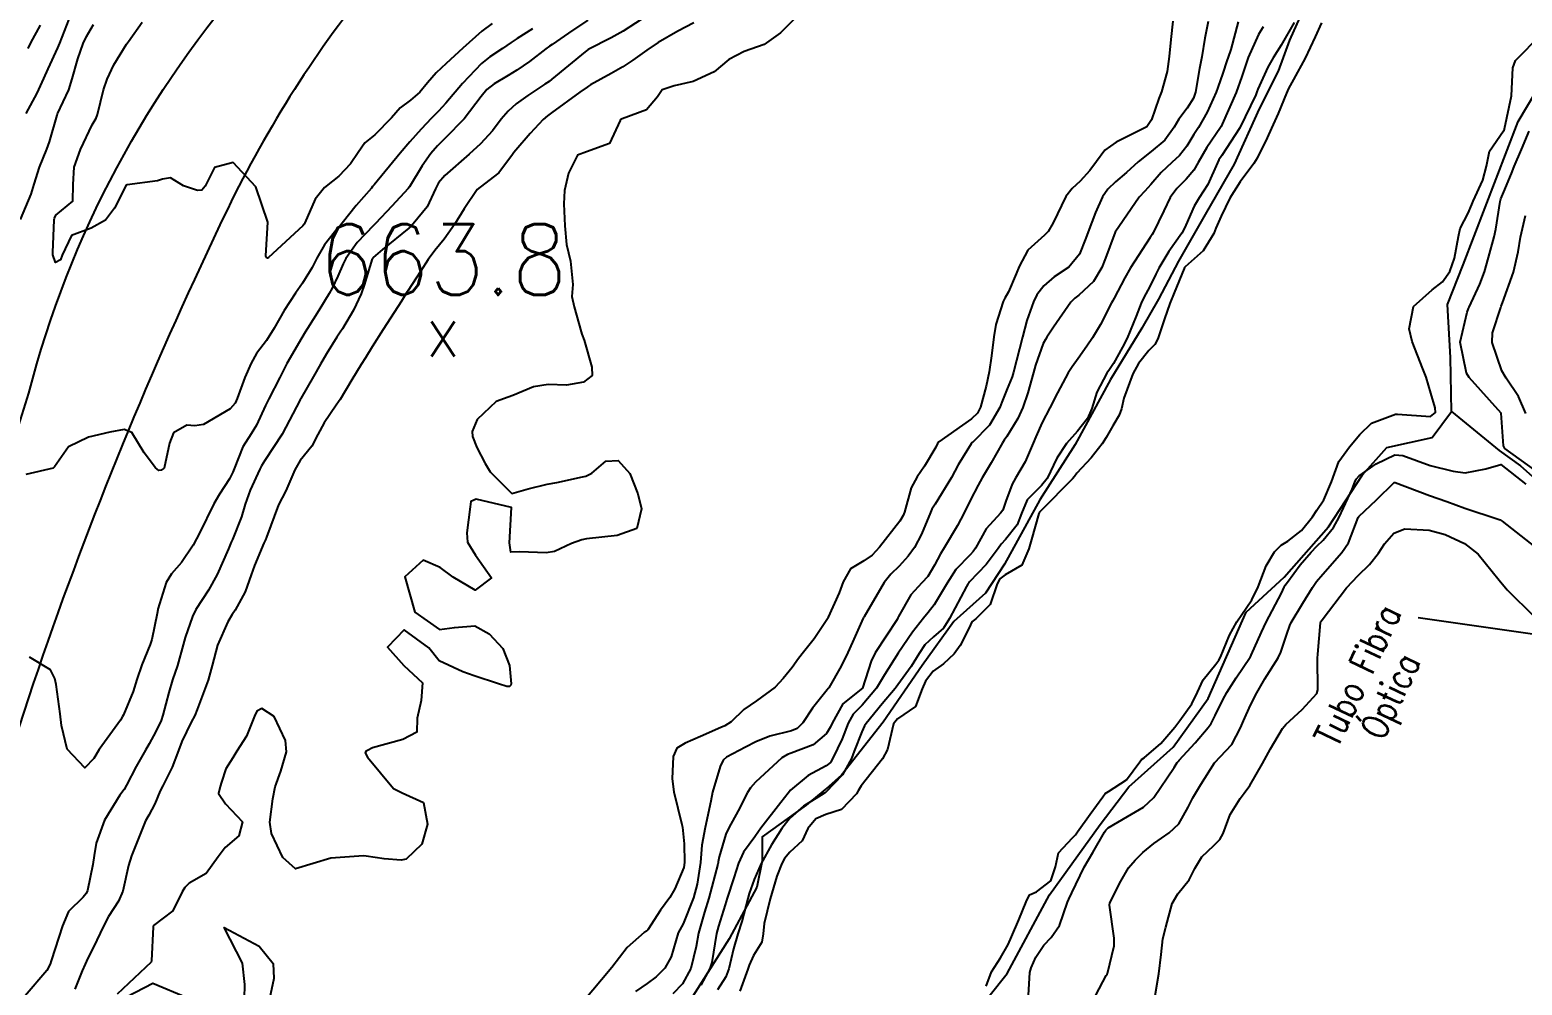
# Model space of a CAD drawing. Header units: metres. Extents: x 292545 to 299085, y 7450245 to 7463078.
# Drawn here: x 295684.8 to 295769.3, y 7459008.1 to 7459062.2 of the extents above; entities that cross this region are included whole.
import ezdxf
from ezdxf.enums import TextEntityAlignment as Align

# ---------------------------------------------------------------- set-up
doc = ezdxf.new("R2010")
doc.units = ezdxf.units.M
doc.linetypes.add('CONTINUO', pattern=[0])
for name, color, linetype in [('Curvas de Nivel 1m', 11, 'Continuous'), ('Curvas de Nivel 5m', 15, 'Continuous'), ('Hidrografia', 140, 'Continuous'), ('Pontos Cotados', 45, 'Continuous'), ('TEXTO', 45, 'Continuous'), ('Vias Primárias', 230, 'Continuous')]:
    doc.layers.add(name, color=color, linetype=linetype)
doc.styles.add('ROMANS', font='romans', dxfattribs={"height": 0.2})
doc.styles.add('Style-STANDARD', font='STANDARD.shx')

# ---------------------------------------------------------------- blocks, each defined once
blk = doc.blocks.new('ELVTXT_14')
at = {"layer": 'Pontos Cotados', "linetype": 'Continuous', "style": 'Style-STANDARD'}
for s, height, p in [('663.8', 4, (0, 4)), ('x', 3, (0, 0))]:
    blk.add_text(s, height=height, dxfattribs=at).set_placement(p, align=Align.MIDDLE_CENTER)

msp = doc.modelspace()

# ---------------------------------------------------------------- linework, layer by layer
at = {"layer": 'Curvas de Nivel 1m', "flags": 128}
for points, elevation in [([(295719.818, 7459063.069), (295718.414, 7459062.156), (295717.739, 7459061.767), (295716.435, 7459061.11), (295716.415, 7459061.097), (295716.27, 7459060.981), (295714.386, 7459059.426), (295714.223, 7459059.303), (295713.98, 7459059.144), (295713.021, 7459058.505), (295712.366, 7459058.029), (295711.9, 7459057.625), (295711.515, 7459057.168), (295711.009, 7459056.51), (295710.339, 7459055.778), (295709.695, 7459055.19), (295708.321, 7459053.984), (295707.966, 7459053.564), (295707.788, 7459053.215), (295707.312, 7459052.206), (295706.518, 7459051.228), (295706.403, 7459051.107), (295706.28, 7459050.987), (295704.788, 7459049.772), (295704.264, 7459049.334), (295704.229, 7459049.295), (295704.206, 7459049.261), (295703.749, 7459047.756), (295703.574, 7459047.267), (295703.152, 7459046.342), (295702.518, 7459045.277), (295702.392, 7459045.097), (295702.208, 7459044.815), (295701.615, 7459043.87), (295701.273, 7459043.289), (295700.883, 7459042.593), (295700.163, 7459041.333), (295700.15, 7459041.313), (295700.128, 7459041.266), (295699.095, 7459039.316), (295698.128, 7459037.821), (295697.931, 7459037.526), (295697.83, 7459037.333), (295697.294, 7459036.149), (295697.015, 7459035.341), (295696.806, 7459034.622), (295696.282, 7459033.348), (295696.219, 7459033.201), (295696.068, 7459032.82), (295695.423, 7459031.359), (295694.926, 7459030.481), (295694.219, 7459029.377), (295694.019, 7459028.99), (295693.599, 7459027.792), (295693.491, 7459027.385), (295693.174, 7459026.199), (295692.895, 7459025.391), (295692.678, 7459024.681), (295692.351, 7459023.396), (295692.248, 7459023.099), (295691.944, 7459022.46), (295691.571, 7459021.769), (295691.368, 7459021.406), (295690.838, 7459020.492), (295690.29, 7459019.416), (295690.142, 7459019.176), (295689.897, 7459018.862), (295689.041, 7459017.433), (295688.563, 7459016.133), (295688.448, 7459015.444), (295688.377, 7459014.922), (295688.07, 7459013.448), (295688, 7459013.28), (295687.829, 7459013.073), (295687.004, 7459012.275), (295686.656, 7459011.462), (295686.452, 7459010.815), (295686.023, 7459009.468), (295685.964, 7459009.286), (295685.777, 7459008.915), (295684.548, 7459007.488)], 666), ([(295728.236, 7459062.972), (295727.339, 7459062.055), (295726.407, 7459061.391), (295725.282, 7459061.007), (295724.398, 7459060.551), (295723.575, 7459059.844), (295722.386, 7459059.309), (295721.303, 7459059.056), (295720.621, 7459058.825), (295720.373, 7459058.428), (295719.749, 7459057.689), (295718.354, 7459057.178), (295718.295, 7459057.149), (295718.248, 7459057.091), (295717.645, 7459055.792), (295716.335, 7459055.322), (295715.823, 7459055.118), (295715.313, 7459054.115), (295715.098, 7459053.128), (295715.06, 7459052.37), (295715.116, 7459051.128), (295715.217, 7459050.07), (295715.427, 7459049.123), (295715.568, 7459047.795), (295715.503, 7459047.121), (295715.642, 7459046.534), (295716.039, 7459045.113), (295716.082, 7459044.982), (295716.208, 7459044.643), (295716.64, 7459043.106), (295716.655, 7459042.636), (295716.18, 7459042.259), (295715.211, 7459042.091), (295714.178, 7459042.131), (295713.333, 7459041.991), (295712.168, 7459041.504), (295711.908, 7459041.422), (295711.225, 7459041.174), (295710.153, 7459040.149), (295709.871, 7459039.467), (295709.893, 7459039.192), (295710.137, 7459038.567), (295710.607, 7459037.662), (295710.881, 7459037.179), (295712.105, 7459035.954), (295713.035, 7459036.225), (295714.113, 7459036.489), (295714.666, 7459036.581), (295716.12, 7459036.899), (295716.296, 7459036.932), (295716.651, 7459037.105), (295717.437, 7459037.79), (295718.13, 7459037.829), (295718.792, 7459037.083), (295719.241, 7459035.944), (295719.46, 7459035.076), (295719.196, 7459033.965), (295718.078, 7459033.579), (295716.346, 7459033.386), (295716.075, 7459033.324), (295715.487, 7459033.126), (295714.533, 7459032.669), (295714.065, 7459032.583), (295712.572, 7459032.649), (295712.065, 7459032.621), (295711.982, 7459033.161), (295712.093, 7459035.16), (295710.1, 7459035.641), (295709.79, 7459035.5), (295709.761, 7459035.193), (295709.557, 7459033.717), (295709.604, 7459033.195), (295710.062, 7459032.452), (295710.956, 7459031.176), (295710.036, 7459030.473), (295708.789, 7459031.203), (295708.051, 7459031.766), (295707.098, 7459032.179), (295706.043, 7459031.23), (295706.616, 7459029.224), (295708.013, 7459028.244), (295708.856, 7459028.36), (295710.016, 7459028.462), (295710.835, 7459028.002), (295711.603, 7459027.166), (295711.988, 7459026.198), (295712.078, 7459025.159), (295712.048, 7459025.084), (295711.971, 7459025.013), (295711.824, 7459025.014), (295711.354, 7459025.169), (295709.98, 7459025.63), (295709.329, 7459025.85), (295707.992, 7459026.479), (295707.415, 7459027.216), (295706.013, 7459028.231), (295705.07, 7459027.244), (295705.987, 7459026.2), (295707.045, 7459025.219), (295706.969, 7459024.214), (295706.752, 7459023.222), (295706.736, 7459022.431), (295705.941, 7459022.018), (295704.218, 7459021.538), (295703.934, 7459021.393), (295703.851, 7459021.344), (295703.809, 7459021.261), (295703.929, 7459021.021), (295705.409, 7459019.245), (295705.9, 7459018.986), (295707.109, 7459018.436), (295707.326, 7459017.218), (295707.005, 7459016.083), (295706.131, 7459015.236), (295705.852, 7459015.181), (295704.873, 7459015.25), (295703.855, 7459015.398), (295703.703, 7459015.414), (295701.853, 7459015.28), (295699.854, 7459014.684), (295699.144, 7459015.317), (295698.505, 7459016.695), (295698.401, 7459017.325), (295698.576, 7459018.643), (295698.706, 7459019.322), (295699.017, 7459020.218), (295699.343, 7459021.316), (295699.3, 7459021.956), (295698.646, 7459023.323), (295697.957, 7459023.762), (295697.672, 7459023.616), (295697.53, 7459023.334), (295697.08, 7459022.2), (295696.533, 7459021.344), (295696.3, 7459020.973), (295695.918, 7459020.355), (295695.674, 7459019.586), (295695.591, 7459019.355), (295695.49, 7459018.947), (295695.893, 7459018.369), (295696.864, 7459017.34), (295696.656, 7459016.561), (295695.868, 7459015.894), (295695.469, 7459015.356), (295694.795, 7459014.419), (295693.84, 7459013.879), (295693.584, 7459013.635), (295693.439, 7459013.384), (295692.9, 7459012.312), (295691.814, 7459011.476), (295691.794, 7459011.4), (295691.709, 7459009.476), (295691.687, 7459009.401), (295689.764, 7459007.581)], 664), ([(295684.283, 7459051.49), (295684.88, 7459052.909), (295685.062, 7459053.483), (295685.355, 7459054.448), (295685.776, 7459055.476), (295685.927, 7459055.886), (295686.352, 7459057.397), (295686.381, 7459057.47), (295687.008, 7459058.826), (295687.204, 7459059.458), (295687.526, 7459060.584), (295687.838, 7459061.448), (295688.01, 7459061.845), (295688.419, 7459062.534)], 668), ([(295713.288, 7459062.278), (295712.409, 7459061.731), (295712.067, 7459061.503), (295711.582, 7459061.168), (295710.874, 7459060.699), (295710.394, 7459060.329), (295709.313, 7459059.196), (295708.366, 7459058.066), (295707.961, 7459057.612), (295707.566, 7459057.218), (295706.972, 7459056.598), (295706.34, 7459055.89), (295705.793, 7459055.238), (295704.315, 7459053.449), (295704.228, 7459053.347), (295704.156, 7459053.262), (295703.299, 7459052.269), (295702.494, 7459051.278), (295702.4, 7459051.16), (295702.28, 7459051.022), (295701.507, 7459050.052), (295701.067, 7459049.292), (295700.795, 7459048.755), (295700.249, 7459047.866), (295699.858, 7459047.306), (295699.211, 7459046.333), (295698.654, 7459045.323), (295698.206, 7459044.627), (295697.642, 7459043.892), (295697.344, 7459043.338), (295696.994, 7459042.529), (295696.551, 7459041.346), (295696.432, 7459041.076), (295696.157, 7459040.751), (295694.64, 7459039.865), (295694.147, 7459039.78), (295693.71, 7459039.822), (295692.952, 7459039.392), (295692.721, 7459038.81), (295692.409, 7459037.397), (295692.249, 7459037.271), (295692.121, 7459037.254), (295691.931, 7459037.402), (295691.291, 7459038.249), (295690.586, 7459039.416), (295690.144, 7459039.574), (295689.341, 7459039.432), (295688.14, 7459039.143), (295686.991, 7459038.605), (295686.2, 7459037.469), (295686.173, 7459037.419), (295686.122, 7459037.39), (295684.575, 7459037.027)], 668), ([(295684.603, 7459057.488), (295685.219, 7459058.633), (295685.601, 7459059.478), (295685.838, 7459060.026), (295686.4, 7459061.216), (295686.508, 7459061.468), (295687.045, 7459062.839)], 667), ([(295684.712, 7459061.175), (295684.87, 7459061.485), (295685.411, 7459062.487)], 666), ([(295716.42, 7459062.785), (295715.319, 7459062.033), (295714.405, 7459061.395), (295714.251, 7459061.295), (295714.036, 7459061.144), (295713.115, 7459060.434), (295712.391, 7459059.943), (295711.906, 7459059.646), (295711.114, 7459059.173), (295710.701, 7459058.853), (295710.372, 7459058.452), (295709.414, 7459057.194), (295708.342, 7459056.088), (295707.9, 7459055.652), (295707.529, 7459055.218), (295707.033, 7459054.516), (295706.314, 7459053.324), (295706.245, 7459053.231), (295705.311, 7459052.232), (295704.396, 7459051.258), (295704.282, 7459051.148), (295703.357, 7459050.184), (295702.71, 7459049.276), (295702.56, 7459048.975), (295702.248, 7459048.264), (295701.928, 7459047.593), (295701.762, 7459047.285), (295701.186, 7459046.333), (295700.528, 7459045.297), (295700.405, 7459045.104), (295700.208, 7459044.784), (295699.375, 7459043.312), (295698.963, 7459042.536), (295698.343, 7459041.327), (295698.159, 7459040.938), (295697.656, 7459039.826), (295697.346, 7459039.338), (295696.881, 7459038.597), (295696.374, 7459037.347), (295696.302, 7459037.166), (295696.114, 7459036.788), (295695.549, 7459035.911), (295695.24, 7459035.363), (295694.413, 7459033.712), (295694.254, 7459033.377), (295694.069, 7459033.033), (295693.401, 7459032.045), (295692.831, 7459031.392), (295692.53, 7459030.911), (295692.062, 7459029.4), (295692.056, 7459029.366), (295692.02, 7459029.152), (295691.72, 7459027.688), (295691.633, 7459027.404), (295691.15, 7459026.243), (295690.867, 7459025.411), (295690.652, 7459024.727), (295690.118, 7459023.418), (295690.063, 7459023.308), (295689.95, 7459023.104), (295688.739, 7459021.438), (295688.431, 7459020.937), (295687.917, 7459020.4), (295686.915, 7459021.46), (295686.597, 7459022.813), (295686.531, 7459023.464), (295686.305, 7459025.131), (295686.231, 7459025.467), (295685.98, 7459025.96), (295684.795, 7459026.684)], 667), ([(295710.999, 7459062.592), (295710.413, 7459062.163), (295709.345, 7459061.196), (295708.394, 7459060.318), (295707.819, 7459059.785), (295707.342, 7459059.22), (295706.896, 7459058.704), (295706.368, 7459058.251), (295705.794, 7459057.803), (295705.299, 7459057.246), (295704.343, 7459056.278), (295703.787, 7459055.817), (295703.405, 7459055.269), (295702.969, 7459054.631), (295702.319, 7459053.933), (295701.948, 7459053.652), (295701.504, 7459053.288), (295700.965, 7459052.631), (295700.391, 7459051.299), (295700.356, 7459051.226), (295700.281, 7459051.127), (295698.325, 7459049.329), (295698.263, 7459049.292), (295698.197, 7459049.331), (295698.181, 7459049.414), (295698.283, 7459051.33), (295697.61, 7459053.337), (295696.326, 7459054.703), (295695.263, 7459054.421), (295694.746, 7459053.366), (295694.542, 7459053.135), (295694.309, 7459053.118), (295693.52, 7459053.382), (295692.767, 7459053.843), (295692.317, 7459053.762), (295692.038, 7459053.68), (295690.313, 7459053.453), (295690.264, 7459053.421), (295689.601, 7459052.123), (295689.096, 7459051.438), (295688.278, 7459050.988), (295687.159, 7459050.576), (295686.645, 7459049.466), (295686.538, 7459049.189), (295686.259, 7459049.038), (295686.119, 7459049.471), (295686.116, 7459049.619), (295686.185, 7459051.471), (295686.202, 7459051.553), (295686.287, 7459051.734), (295687.244, 7459052.515), (295687.267, 7459053.46), (295687.322, 7459054.454), (295687.672, 7459055.45), (295688.347, 7459056.849), (295688.57, 7459057.219), (295688.64, 7459057.437), (295688.984, 7459058.823), (295689.184, 7459059.432), (295689.571, 7459060.248), (295690.289, 7459061.421), (295690.339, 7459061.486), (295690.405, 7459061.562), (295691.175, 7459062.659)], 669), ([(295749.549, 7459062.719), (295749.449, 7459061.683), (295749.349, 7459060.721), (295749.235, 7459059.877), (295748.909, 7459058.725), (295748.76, 7459058.335), (295748.357, 7459057.125), (295748.092, 7459056.734), (295746.344, 7459055.862), (295745.697, 7459055.408), (295745.234, 7459054.771), (295744.849, 7459054.251), (295744.316, 7459053.656), (295743.859, 7459053.236), (295743.49, 7459052.792), (295742.769, 7459051.284), (295742.491, 7459050.807), (295742.281, 7459050.6), (295741.346, 7459049.745), (295740.852, 7459048.824), (295740.68, 7459048.403), (295740.241, 7459047.388), (295740.049, 7459047.018), (295739.943, 7459046.833), (295739.531, 7459045.526), (295739.426, 7459044.838), (295739.276, 7459043.76), (295739.146, 7459042.84), (295738.975, 7459042.042), (295738.663, 7459040.845), (295738.498, 7459040.508), (295738.156, 7459040.187), (295736.305, 7459038.878), (295736.229, 7459038.791), (295736.138, 7459038.579), (295735.498, 7459037.511), (295735.082, 7459036.89), (295734.734, 7459036.266), (295734.35, 7459034.897), (295734.284, 7459034.705), (295734.088, 7459034.389), (295732.938, 7459032.917), (295732.526, 7459032.463), (295732.061, 7459032.14), (295731.301, 7459031.691), (295730.885, 7459030.942), (295730.652, 7459030.329), (295730.04, 7459028.95), (295730.023, 7459028.91), (295729.245, 7459027.724), (295728.638, 7459026.964), (295728.361, 7459026.603), (295727.99, 7459026.096), (295727.482, 7459025.476), (295727.029, 7459024.984), (295725.965, 7459024.196), (295725.249, 7459023.718), (295724.537, 7459023.014), (295724.181, 7459022.786), (295723.948, 7459022.688), (295722.791, 7459022.186), (295721.934, 7459021.798), (295721.468, 7459021.517), (295721.243, 7459021.057), (295721.193, 7459019.775), (295721.284, 7459019.056), (295721.749, 7459017.187), (295721.778, 7459017.051), (295721.869, 7459016.106), (295721.893, 7459015.049), (295721.85, 7459014.752), (295721.347, 7459013.546), (295721.058, 7459013.058), (295720.543, 7459012.346), (295719.815, 7459011.231), (295719.739, 7459011.146), (295719.617, 7459011.072), (295718.652, 7459010.23), (295717.783, 7459009.09), (295716.123, 7459007.115)], 663), ([(295751.558, 7459062.699), (295751.362, 7459061.752), (295751.191, 7459060.702), (295751.062, 7459060.035), (295750.847, 7459058.705), (295750.725, 7459058.351), (295750.364, 7459057.794), (295749.901, 7459057.171), (295749.642, 7459056.717), (295749.095, 7459055.973), (295748.339, 7459055.326), (295747.6, 7459054.741), (295746.933, 7459054.141), (295746.316, 7459053.614), (295745.873, 7459053.201), (295745.577, 7459052.767), (295745.179, 7459051.887), (295744.764, 7459050.775), (295744.637, 7459050.418), (295744.27, 7459049.51), (295743.657, 7459048.789), (295742.83, 7459048.225), (295742.247, 7459047.729), (295741.849, 7459047.204), (295741.655, 7459046.816), (295741.287, 7459045.754), (295741.033, 7459044.822), (295740.865, 7459044.161), (295740.53, 7459042.827), (295740.45, 7459042.557), (295740.174, 7459041.893), (295739.864, 7459041.135), (295739.751, 7459040.834), (295739.171, 7459039.822), (295738.207, 7459038.849), (295738.175, 7459038.817), (295738.142, 7459038.767), (295737.402, 7459037.582), (295737.023, 7459036.866), (295736.098, 7459035.342), (295735.907, 7459035.069), (295735.821, 7459034.883), (295735.32, 7459033.648), (295734.919, 7459032.892), (295734.567, 7459032.393), (295734.057, 7459031.844), (295733.578, 7459031.379), (295733.202, 7459030.913), (295732.067, 7459028.973), (295732.043, 7459028.93), (295732.022, 7459028.887), (295731.409, 7459027.536), (295731.152, 7459026.939), (295730.77, 7459026.164), (295730.063, 7459024.949), (295730.027, 7459024.895), (295729.972, 7459024.825), (295729.136, 7459023.784), (295728.599, 7459022.964), (295728.272, 7459022.643), (295727.946, 7459022.513), (295726.732, 7459022.198), (295725.936, 7459021.874), (295725.352, 7459021.585), (295724.267, 7459021.017), (295724.089, 7459020.85), (295723.918, 7459020.48), (295723.486, 7459019.026), (295723.388, 7459018.518), (295723.057, 7459017.032), (295722.883, 7459016.02), (295722.798, 7459015.036), (295722.617, 7459013.814), (295722.4, 7459013.041), (295721.818, 7459011.562), (295721.632, 7459011.235), (295721.541, 7459011.053), (295721.147, 7459009.702), (295720.786, 7459009.06), (295720.284, 7459008.559), (295719.774, 7459008.181), (295719.117, 7459007.729)], 662), ([(295753.253, 7459062.678), (295752.847, 7459061.123), (295752.701, 7459060.686), (295752.621, 7459060.466), (295752.389, 7459059.767), (295752.11, 7459058.959), (295752.013, 7459058.694), (295751.497, 7459057.564), (295751.008, 7459056.703), (295750.755, 7459056.299), (295750.342, 7459055.635), (295749.937, 7459055.114), (295749.5, 7459054.718), (295748.897, 7459054.151), (295748.314, 7459053.467), (295747.963, 7459053.081), (295747.649, 7459052.74), (295746.283, 7459050.76), (295745.739, 7459049.294), (295745.535, 7459048.767), (295745.058, 7459047.965), (295744.239, 7459047.194), (295743.999, 7459047.021), (295743.77, 7459046.787), (295742.802, 7459045.384), (295742.42, 7459044.807), (295742.335, 7459044.684), (295742.207, 7459044.447), (295741.769, 7459043.234), (295741.655, 7459042.815), (295741.338, 7459041.652), (295741.051, 7459040.821), (295740.768, 7459040.213), (295740.146, 7459039.181), (295740.003, 7459038.972), (295739.916, 7459038.832), (295739.274, 7459037.69), (295738.757, 7459036.844), (295738.523, 7459036.431), (295738.1, 7459035.588), (295737.735, 7459034.855), (295737.36, 7459034.135), (295736.605, 7459032.872), (295736.399, 7459032.544), (295736.058, 7459031.89), (295735.686, 7459031.246), (295735.344, 7459030.887), (295734.721, 7459030.208), (295734.024, 7459028.98), (295733.986, 7459028.901), (295733.934, 7459028.813), (295732.699, 7459026.92), (295732.466, 7459026.453), (295731.985, 7459024.93), (295731.973, 7459024.914), (295730.867, 7459024.038), (295730.251, 7459022.947), (295730.167, 7459022.731), (295729.944, 7459022.36), (295729.177, 7459021.715), (295727.927, 7459021.236), (295727.732, 7459021.167), (295727.414, 7459020.978), (295725.909, 7459019.591), (295725.631, 7459019.278), (295725.461, 7459019.004), (295724.93, 7459017.972), (295724.405, 7459017.015), (295724.242, 7459016.652), (295723.858, 7459015.357), (295723.799, 7459015.076), (295723.793, 7459015.021), (295723.779, 7459014.948), (295723.273, 7459013.028), (295723.029, 7459012.236), (295722.695, 7459011.037), (295722.552, 7459010.289), (295722.247, 7459009.043), (295721.774, 7459008.167), (295721.232, 7459007.592)], 661), ([(295756.423, 7459062.64), (295755.702, 7459061.355), (295755.243, 7459060.652), (295754.931, 7459060.118), (295754.376, 7459058.871), (295754.321, 7459058.714), (295754.304, 7459058.661), (295754.254, 7459058.544), (295753.362, 7459056.675), (295752.337, 7459055.099), (295752.167, 7459054.859), (295752.086, 7459054.692), (295751.547, 7459053.465), (295751.058, 7459052.702), (295750.772, 7459052.232), (295750.287, 7459051.157), (295750.147, 7459050.848), (295750.073, 7459050.712), (295749.328, 7459049.664), (295748.768, 7459048.725), (295748.597, 7459048.387), (295748.247, 7459047.686), (295747.911, 7459047.062), (295747.763, 7459046.737), (295747.489, 7459046.005), (295746.971, 7459044.749), (295746.712, 7459044.246), (295746.191, 7459043.322), (295745.971, 7459042.978), (295745.819, 7459042.764), (295745.254, 7459041.687), (295744.97, 7459040.772), (295744.727, 7459040.205), (295744.15, 7459039.478), (295743.526, 7459038.789), (295742.977, 7459037.951), (295742.441, 7459036.805), (295742.109, 7459036.404), (295741.314, 7459035.604), (295740.975, 7459034.821), (295740.73, 7459034.18), (295740.078, 7459033.35), (295739.83, 7459033.078), (295739.661, 7459032.834), (295738.977, 7459031.923), (295738.044, 7459030.946), (295737.999, 7459030.896), (295737.971, 7459030.851), (295737.878, 7459030.689), (295736.913, 7459028.867), (295736.565, 7459028.324), (295736.007, 7459027.839), (295735.51, 7459027.375), (295735.189, 7459026.888), (295734.742, 7459026.142), (295733.976, 7459025.11), (295733.893, 7459024.982), (295733.834, 7459024.902), (295733.085, 7459024.034), (295732.186, 7459022.927), (295732.094, 7459022.785), (295731.946, 7459022.454), (295731.512, 7459021.352), (295731.353, 7459020.936), (295730.85, 7459020.004), (295729.904, 7459019.031), (295729.856, 7459018.998), (295729.783, 7459018.951), (295728.629, 7459018.229), (295727.889, 7459017.578), (295727.416, 7459016.977), (295726.815, 7459016.039), (295726.245, 7459014.994), (295725.844, 7459014.073), (295725.557, 7459013.282), (295725.473, 7459013.004), (295725.135, 7459011.692), (295724.922, 7459011.009), (295724.663, 7459010.149), (295724.41, 7459009.014), (295724.238, 7459008.555), (295723.771, 7459007.825)], 659), ([(295757.974, 7459062.617), (295757.629, 7459061.835), (295757.045, 7459060.63), (295756.384, 7459059.406), (295756.109, 7459058.91), (295755.992, 7459058.644), (295755.522, 7459057.488), (295755.143, 7459056.652), (295754.9, 7459056.101), (295754.336, 7459054.949), (295754.144, 7459054.663), (295753.373, 7459053.618), (295752.79, 7459052.683), (295752.293, 7459051.67), (295751.998, 7459050.981), (295751.875, 7459050.694), (295751.273, 7459049.7), (295750.264, 7459048.806), (295750.219, 7459048.755), (295750.192, 7459048.711), (295749.636, 7459047.322), (295749.396, 7459046.718), (295749.086, 7459045.859), (295748.701, 7459044.725), (295748.533, 7459044.402), (295748.203, 7459044.061), (295747.61, 7459043.32), (295747.3, 7459042.743), (295746.773, 7459041.355), (295746.643, 7459040.755), (295746.525, 7459040.39), (295746.153, 7459039.791), (295745.785, 7459039.125), (295745.559, 7459038.766), (295744.922, 7459037.982), (295744.118, 7459037.11), (295743.978, 7459036.919), (295743.868, 7459036.784), (295742.095, 7459034.992), (295742.009, 7459034.896), (295741.973, 7459034.811), (295741.55, 7459033.343), (295741.393, 7459032.817), (295740.995, 7459031.884), (295740.051, 7459031.347), (295739.758, 7459031.122), (295739.607, 7459030.834), (295739.205, 7459029.664), (295738.399, 7459028.846), (295738.18, 7459028.689), (295738.015, 7459028.347), (295737.516, 7459027.349), (295737.169, 7459026.868), (295736.561, 7459026.3), (295735.983, 7459025.877), (295735.538, 7459025.326), (295735.363, 7459024.886), (295734.973, 7459023.88), (295733.956, 7459023.187), (295733.728, 7459022.903), (295733.388, 7459021.451), (295733.118, 7459020.912), (295731.908, 7459019.394), (295731.73, 7459019.106), (295731.635, 7459018.933), (295730.797, 7459018.038), (295729.891, 7459017.761), (295729.327, 7459017.517), (295728.883, 7459016.96), (295728.563, 7459016.272), (295727.863, 7459015.636), (295727.555, 7459015.277), (295727.401, 7459014.977), (295727.124, 7459014.259), (295726.74, 7459012.986), (295726.409, 7459011.582), (295726.353, 7459010.995), (295726.266, 7459010.535), (295725.794, 7459009.769), (295725.557, 7459009.231), (295725.489, 7459009.003), (295725.028, 7459007.75)], 658), ([(295738.976, 7459008.043), (295739.282, 7459008.838), (295739.791, 7459009.649), (295740.228, 7459010.396), (295740.409, 7459010.824), (295740.838, 7459011.8), (295741.247, 7459012.816), (295741.444, 7459013.207), (295741.839, 7459013.386), (295742.64, 7459014.007), (295742.904, 7459014.799), (295743.072, 7459015.59), (295743.878, 7459016.437), (295744.046, 7459016.613), (295744.156, 7459016.777), (295744.882, 7459017.781), (295745.595, 7459018.763), (295745.722, 7459018.945), (295745.906, 7459019.058), (295746.932, 7459019.731), (295747.682, 7459020.742), (295747.789, 7459020.878), (295747.926, 7459020.977), (295748.886, 7459021.779), (295749.67, 7459022.714), (295749.957, 7459023.092), (295750.631, 7459024.038), (295750.951, 7459024.7), (295751.276, 7459025.401), (295751.989, 7459026.286), (295752.169, 7459026.51), (295752.266, 7459026.687), (295752.771, 7459027.923), (295753.188, 7459028.678), (295754.035, 7459029.922), (295754.386, 7459030.657), (295754.851, 7459031.856), (295755.32, 7459032.647), (295755.692, 7459033.021), (295756.072, 7459033.256), (295756.853, 7459033.86), (295757.473, 7459034.626), (295757.707, 7459035.014), (295758.103, 7459035.595), (295758.542, 7459036.614), (295758.966, 7459037.772), (295759.573, 7459038.599), (295760.15, 7459039.29), (295760.807, 7459039.933), (295762.162, 7459040.447), (295762.277, 7459040.453), (295764.161, 7459040.326), (295764.436, 7459040.546), (295764.42, 7459040.8), (295764.174, 7459041.634), (295763.906, 7459042.553), (295763.722, 7459043.022), (295763.119, 7459044.561), (295762.939, 7459045.278), (295763.196, 7459046.556), (295764.242, 7459047.496), (295764.836, 7459047.946), (295765.246, 7459048.53), (295765.511, 7459049.281), (295765.744, 7459050.525), (295765.839, 7459050.973), (295766.296, 7459051.832), (295766.496, 7459052.323), (295766.571, 7459052.517), (295767.124, 7459053.709), (295767.333, 7459054.51), (295767.499, 7459055.35), (295768.294, 7459056.501), (295768.324, 7459056.53), (295768.354, 7459056.611), (295768.75, 7459058.494), (295768.821, 7459060.069), (295768.978, 7459060.491), (295770.418, 7459061.969)], 658), ([(295770.125, 7459037.246), (295768.356, 7459038.497), (295768.296, 7459038.649), (295768.163, 7459040.5), (295766.353, 7459042.518), (295766.187, 7459042.782), (295765.83, 7459044.526), (295766.23, 7459046.23), (295766.314, 7459046.437), (295766.345, 7459046.519), (295766.948, 7459047.811), (295767.214, 7459048.51), (295767.445, 7459049.328), (295767.766, 7459050.505), (295767.864, 7459050.927), (295768.102, 7459052.502), (295768.147, 7459052.66), (295768.311, 7459053.043), (295768.735, 7459054.085), (295768.895, 7459054.492), (295769.307, 7459055.45), (295769.734, 7459056.479)], 659), ([(295741.369, 7459007.211), (295741.465, 7459008.813), (295741.523, 7459009.076), (295741.792, 7459009.677), (295742.245, 7459010.359), (295742.656, 7459010.801), (295743.13, 7459011.48), (295743.599, 7459012.792), (295743.668, 7459012.958), (295743.838, 7459013.333), (295744.534, 7459014.78), (295745.027, 7459015.606), (295745.678, 7459016.762), (295745.761, 7459016.884), (295745.885, 7459017.003), (295746.998, 7459017.643), (295747.897, 7459018.173), (295748.489, 7459018.731), (295749.635, 7459020.429), (295749.811, 7459020.712), (295749.864, 7459020.77), (295749.925, 7459020.84), (295750.826, 7459021.815), (295751.567, 7459022.694), (295751.723, 7459022.924), (295751.96, 7459023.371), (295752.395, 7459024.26), (295752.617, 7459024.684), (295753.147, 7459025.513), (295753.935, 7459026.671), (295753.958, 7459026.706), (295753.995, 7459026.785), (295754.586, 7459028.09), (295754.844, 7459028.658), (295755.709, 7459030.314), (295755.871, 7459030.642), (295755.93, 7459030.755), (295756.046, 7459030.926), (295756.779, 7459031.909), (295757.388, 7459032.627), (295757.724, 7459032.968), (295758.073, 7459033.309), (295758.667, 7459034.029), (295758.974, 7459034.607), (295759.709, 7459036.196), (295759.869, 7459036.594), (295759.945, 7459036.763), (295760.118, 7459036.949), (295761.073, 7459037.636), (295762.136, 7459038.142), (295762.592, 7459038.109), (295764.128, 7459037.539), (295765.431, 7459037.223), (295766.122, 7459037.131), (295767.291, 7459037.343), (295768.129, 7459037.6), (295769.554, 7459036.478)], 659), ([(295748.553, 7459007.51), (295748.766, 7459008.725), (295748.9, 7459009.829), (295748.999, 7459010.722), (295749.16, 7459011.372), (295749.526, 7459012.715), (295749.839, 7459013.276), (295750.484, 7459014.066), (295750.802, 7459014.701), (295751.202, 7459015.358), (295751.873, 7459016.005), (295752.227, 7459016.337), (295752.413, 7459016.685), (295752.806, 7459017.764), (295753.365, 7459018.675), (295753.606, 7459018.973), (295753.91, 7459019.398), (295754.643, 7459020.659), (295755.096, 7459021.492), (295755.772, 7459022.643), (295755.955, 7459022.869), (295756.882, 7459023.712), (295757.721, 7459024.623), (295757.774, 7459024.823), (295757.757, 7459026.622), (295757.765, 7459026.853), (295757.926, 7459028.621), (295757.95, 7459028.694), (295758.025, 7459028.803), (295759.4, 7459030.6), (295760.05, 7459031.307), (295760.704, 7459031.936), (295761.209, 7459032.579), (295761.554, 7459033.092), (295762.08, 7459033.704), (295762.696, 7459033.952), (295764.083, 7459033.872), (295764.981, 7459033.635), (295766.072, 7459033.123), (295766.861, 7459032.512), (295768.048, 7459031.041), (295768.506, 7459030.495), (295770.028, 7459028.981)], 661), ([(295696.975, 7459007.338), (295696.982, 7459008.127), (295696.855, 7459009.339), (295695.813, 7459011.35), (295697.798, 7459010.306), (295698.599, 7459009.322), (295698.632, 7459008.464), (295698.392, 7459007.324)], 664), ([(295690.282, 7459007.422), (295691.771, 7459008.202), (295693.763, 7459007.38)], 664)]:
    msp.add_lwpolyline(points, dxfattribs=dict(at, elevation=elevation))
at = {"layer": 'Curvas de Nivel 5m', "flags": 128}
for points, elevation in [([(295722.419, 7459062.621), (295721.518, 7459062.158), (295720.407, 7459061.514), (295719.758, 7459061.076), (295718.976, 7459060.505), (295718.393, 7459060.131), (295717.732, 7459059.754), (295716.566, 7459059.108), (295716.453, 7459059.039), (295716.381, 7459058.987), (295715.967, 7459058.706), (295714.359, 7459057.53), (295714.133, 7459057.365), (295713.879, 7459057.145), (295713.149, 7459056.347), (295712.335, 7459055.412), (295712.222, 7459055.273), (295712.144, 7459055.162), (295711.372, 7459054.12), (295710.314, 7459053.32), (295710.147, 7459053.182), (295709.409, 7459052.081), (295708.869, 7459051.201), (295708.274, 7459050.36), (295707.757, 7459049.726), (295707.379, 7459049.219), (295706.944, 7459048.532), (295706.236, 7459047.464), (295706.139, 7459047.326), (295706.081, 7459047.232), (295705.856, 7459046.862), (295704.817, 7459045.251), (295704.203, 7459044.264), (295703.818, 7459043.642), (295703.582, 7459043.266), (295703.054, 7459042.397), (295702.388, 7459041.278), (295702.297, 7459041.143), (295702.16, 7459040.964), (295701.472, 7459039.965), (295701.122, 7459039.29), (295700.788, 7459038.642), (295700.128, 7459037.822), (295699.827, 7459037.304), (295699.303, 7459036.114), (295698.897, 7459035.318), (295698.223, 7459033.476), (295698.163, 7459033.329), (295698.071, 7459033.136), (295697.528, 7459031.866), (295697.349, 7459031.337), (295697, 7459030.379), (295696.44, 7459029.346), (295696.275, 7459029.093), (295696.016, 7459028.681), (295695.438, 7459027.358), (295695.145, 7459026.203), (295694.918, 7459025.366), (295694.292, 7459023.711), (295694.147, 7459023.377), (295693.949, 7459022.993), (295693.422, 7459021.901), (295693.226, 7459021.387), (295692.871, 7459020.438), (295692.335, 7459019.396), (295692.192, 7459019.105), (295691.893, 7459018.359), (295691.558, 7459017.732), (295691.362, 7459017.405), (295691.012, 7459016.551), (295690.568, 7459015.419), (295690.402, 7459014.875), (295690.076, 7459013.426), (295689.827, 7459012.86), (295689.27, 7459011.984), (295688.974, 7459011.438), (295688.598, 7459010.645), (295688.022, 7459009.448), (295687.945, 7459009.285), (295687.777, 7459008.9), (295687.351, 7459007.87)], 665), ([(295754.673, 7459062.405), (295754.416, 7459061.964), (295753.832, 7459060.669), (295753.469, 7459059.592), (295753.142, 7459058.678), (295752.355, 7459056.885), (295752.289, 7459056.756), (295752.252, 7459056.691), (295751.477, 7459055.563), (295750.992, 7459054.703), (295750.755, 7459054.277), (295750.319, 7459053.77), (295749.786, 7459053.24), (295749.407, 7459052.719), (295749.039, 7459051.979), (295748.447, 7459050.728), (295748.388, 7459050.623), (295748.28, 7459050.462), (295747.162, 7459048.747), (295746.829, 7459048.177), (295746.237, 7459047.017), (295746.139, 7459046.856), (295746.081, 7459046.762), (295745.459, 7459045.53), (295745.006, 7459044.772), (295744.679, 7459044.302), (295744.195, 7459043.602), (295743.85, 7459043.124), (295743.628, 7459042.788), (295743.024, 7459041.65), (295742.589, 7459040.804), (295742.155, 7459039.977), (295741.793, 7459039.167), (295741.653, 7459038.815), (295741.197, 7459037.749), (295740.643, 7459036.825), (295740.451, 7459036.486), (295740.1, 7459035.52), (295739.922, 7459035.005), (295739.786, 7459034.833), (295738.981, 7459033.944), (295738.37, 7459032.847), (295738.252, 7459032.666), (295738.067, 7459032.483), (295737.266, 7459031.651), (295736.782, 7459030.869), (295736.031, 7459029.648), (295735.696, 7459029.214), (295735.426, 7459028.886), (295734.801, 7459028.102), (295734.003, 7459026.9), (295733.22, 7459025.676), (295732.776, 7459024.918), (295731.963, 7459023.961), (295731.444, 7459023.45), (295731.16, 7459022.938), (295730.82, 7459022.06), (295730.301, 7459020.946), (295730.159, 7459020.709), (295729.919, 7459020.514), (295728.895, 7459019.978), (295727.905, 7459019.138), (295727.764, 7459018.972), (295727.358, 7459018.439), (295726.222, 7459016.995), (295726.081, 7459016.795), (295725.875, 7459016.503), (295725.234, 7459015.635), (295724.958, 7459015.009), (295724.685, 7459014.171), (295724.317, 7459013.015), (295724.203, 7459012.642), (295723.817, 7459011.438), (295723.711, 7459011.022), (295723.437, 7459009.377), (295723.327, 7459009.027), (295722.827, 7459008.088)], 660), ([(295769.555, 7459040.479), (295769.135, 7459041.448), (295768.432, 7459042.496), (295768.189, 7459042.905), (295767.639, 7459044.506), (295767.663, 7459045.061), (295768.133, 7459046.501), (295768.159, 7459046.575), (295768.235, 7459046.752), (295768.854, 7459048.491), (295769.115, 7459049.643), (295769.255, 7459050.485), (295769.529, 7459051.715)], 660), ([(295744.796, 7459006.775), (295745.782, 7459008.633), (295745.828, 7459008.714), (295745.847, 7459008.759), (295746.239, 7459010.315), (295746.236, 7459010.756), (295745.969, 7459012.62), (295745.98, 7459012.759), (295746.62, 7459013.977), (295747.051, 7459014.748), (295747.43, 7459015.173), (295747.866, 7459015.604), (295748.478, 7459016.127), (295749.342, 7459016.718), (295749.888, 7459017.238), (295750.433, 7459018.17), (295750.696, 7459018.702), (295751.145, 7459019.463), (295751.923, 7459020.69), (295752.894, 7459021.725), (295753.397, 7459022.676), (295753.558, 7459023.073), (295753.966, 7459023.965), (295754.315, 7459024.665), (295754.775, 7459025.452), (295755.522, 7459026.647), (295755.673, 7459026.97), (295756.013, 7459027.985), (295756.181, 7459028.478), (295756.258, 7459028.638), (295756.925, 7459029.74), (295757.471, 7459030.626), (295757.705, 7459030.965), (295758.05, 7459031.378), (295759.138, 7459032.604), (295759.506, 7459033.164), (295760.057, 7459034.591), (295760.094, 7459034.655), (295761.095, 7459035.588), (295762.091, 7459036.57), (295762.156, 7459036.57), (295764.106, 7459035.835), (295765.072, 7459035.505), (295766.099, 7459035.119), (295767.99, 7459034.501), (295768.092, 7459034.458), (295768.209, 7459034.381), (295770.07, 7459032.939)], 660)]:
    msp.add_lwpolyline(points, dxfattribs=dict(at, elevation=elevation))
at = {"layer": 'Hidrografia'}
for points in [[(295757.604, 7459064.861), (295756.175, 7459061.649), (295755.528, 7459059.894), (295754.456, 7459057.753), (295753.027, 7459054.612), (295751.383, 7459051.756), (295749.882, 7459049.115), (295748.738, 7459046.974), (295747.809, 7459045.332), (295746.022, 7459042.405), (295744.016, 7459038.732), (295742.015, 7459035.591), (295740.014, 7459031.951), (295738.941, 7459030.309), (295737.148, 7459028.709), (295735.361, 7459026.21), (295733.145, 7459022.998), (295730.786, 7459020), (295730.072, 7459019.357), (295728.785, 7459018.287), (295726.284, 7459016.502), (295726.284, 7459015.146), (295725.998, 7459013.647), (295724.425, 7459010.72), (295722.13, 7459007.111)], [(295738.028, 7459006.053), (295740.173, 7459008.757), (295742.578, 7459013.214), (295745.438, 7459017.194), (295747.073, 7459019.337), (295749.576, 7459021.582), (295751.568, 7459024.337), (295753.714, 7459029.234), (295755.866, 7459031.204), (295758.369, 7459034.061), (295760.31, 7459037.02), (295761.689, 7459038.551), (295764.249, 7459039.123), (295765.352, 7459040.604), (295765.283, 7459043.669), (295765.111, 7459046.664), (295766.007, 7459048.903), (295769.115, 7459057.029), (295770.597, 7459059.509)], [(295765.352, 7459040.604), (295768.047, 7459038.39), (295769.252, 7459037.515), (295770.566, 7459036.348)]]:
    msp.add_lwpolyline(points, dxfattribs=at)
at = {"layer": 'TEXTO', "linetype": 'CONTINUO'}
msp.add_polyline3d([(295763.452, 7459028.924, 0), (295780.501, 7459026.486, 0)], dxfattribs=at)
at = {"layer": 'Vias Primárias', "elevation": 684.803}
msp.add_lwpolyline([(295660.202, 7458904.21, -0.055521), (295659.9, 7458928.467, -0.048632), (295662.808, 7458960.244, -0.022209), (295672.427, 7459003.144, 0.003722), (295684.754, 7459041.639, -0.11965), (295697.588, 7459065.657, -0.143267), (295732.25, 7459088.669, -0.051), (295760.515, 7459090.175), (295778.644, 7459085.606, -0.033538), (295828.183, 7459062.819)], format="xyb", dxfattribs=at)
at = {"layer": 'Vias Primárias'}
msp.add_lwpolyline([(295915.692, 7459017.221), (295885.418, 7459048.763), (295863.422, 7459072.469), (295854.879, 7459081.57, 0.514778), (295847.599, 7459080.59, 0.002447), (295841.711, 7459069.316, 0.012923), (295828.624, 7459042.265, 0.047177), (295814.995, 7459002.535, 0.008579), (295813.423, 7458995.474, 0.323831), (295831.01, 7458970.901, 0.388805), (295863.438, 7458982.14, 0.267289), (295870.486, 7459019.112, 0.166509), (295848.016, 7459043.826, 0.060777), (295811.541, 7459065.401, 0.051058), (295762.476, 7459083.389, 0.253673), (295703.77, 7459064.407, 0.058735), (295695.577, 7459051.173, 0.058735), (295677.988, 7458999.762, 0.026597), (295666.998, 7458947.351, 0.079265), (295671.858, 7458864.703, 0.066494), (295689.175, 7458812.747, 0.011369), (295725.019, 7458733.412, 0.017268), (295742.709, 7458695.463, 0.091894)], format="xyb", dxfattribs=at)

# ---------------------------------------------------------------- block references
at = {"layer": 'Pontos Cotados', "linetype": 'Continuous'}
msp.add_blockref('ELVTXT_14', (295708.213, 7459045.21, 663.81), dxfattribs=at)

# ---------------------------------------------------------------- texts
at = {"layer": 'TEXTO', "style": 'ROMANS', "width": 0.8}
for s, p in [('Tubo Fibra', (295758.887, 7459021.496)), ('Óptica', (295761.471, 7459021.899))]:
    msp.add_text(s, height=1.5, rotation=64.66558, dxfattribs=at).set_placement(p)

doc.saveas('drawing.dxf')
